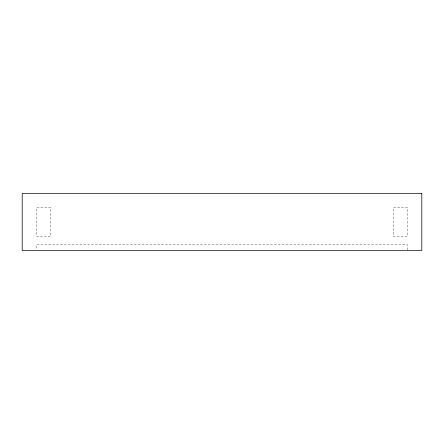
<?xml version="1.0" encoding="UTF-8"?>
<svg xmlns="http://www.w3.org/2000/svg" width="444" height="444" viewBox="0 0 444 444"><rect width="100%" height="100%" fill="white"/><g stroke="black" fill="none" stroke-linecap="round" stroke-linejoin="round"><path stroke-width="0.33" stroke-dasharray="2.22 1.67" d="M407.531 249.911L407.531 244.833L36.469 244.833L36.469 249.911M50.744 207.731L36.469 207.731L36.469 236.269L50.744 236.269L50.744 207.731M407.531 207.731L393.256 207.731L393.256 236.269L407.531 236.269L407.531 207.731"/><path stroke-width="0.67" d="M421.8 193.456L22.2 193.456L22.2 250.544L421.8 250.544L421.8 193.456"/></g></svg>
